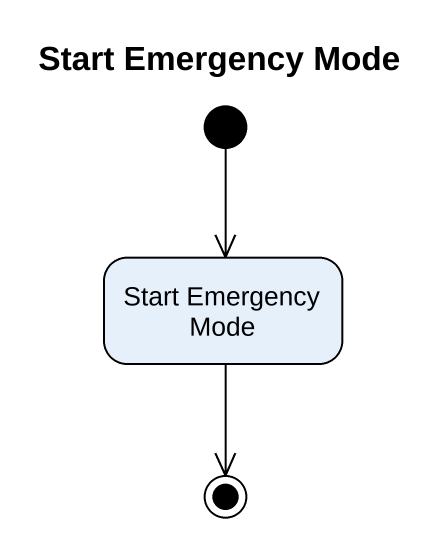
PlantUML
@startuml
title Start Emergency Mode
hide empty description
state "Start Emergency Mode" as Start_Emergency_Mode
[*] --> Start_Emergency_Mode
Start_Emergency_Mode --> [*]
@enduml
